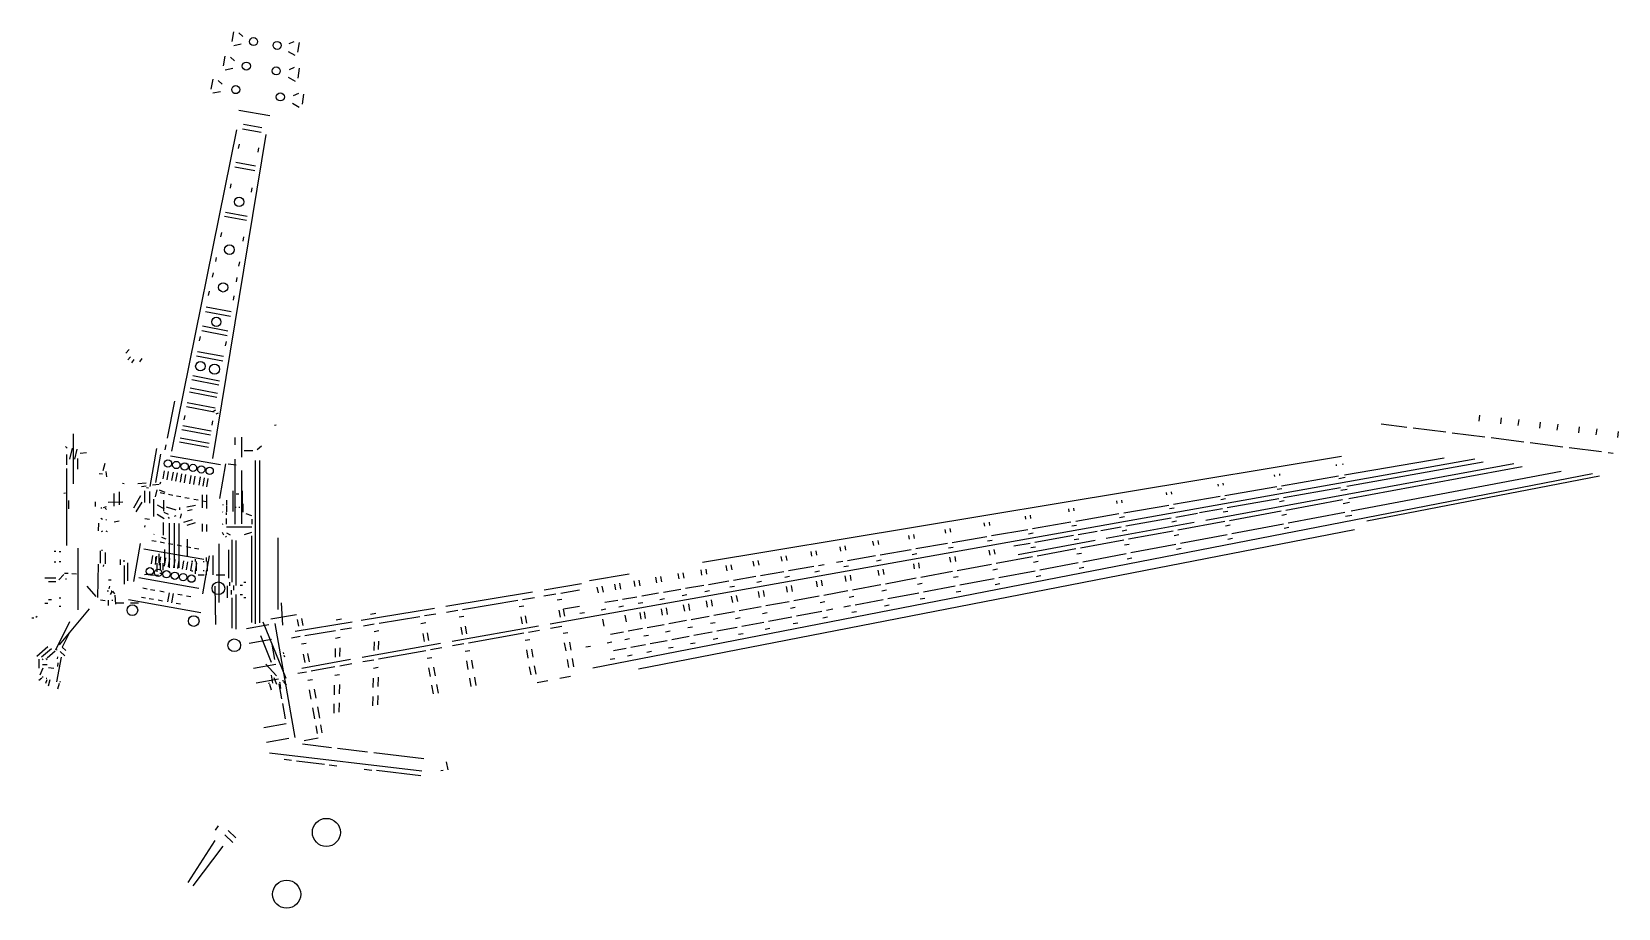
# Model space of a CAD drawing. Header units: metres. Extents: x -2.6 to 28.7, y -4 to 35.3.
# Drawn here: x -2.62 to 28.67, y -4 to 13.3 of the extents above; entities that cross this region are included whole.
import ezdxf

# ---------------------------------------------------------------- set-up
doc = ezdxf.new("R2010")
doc.units = ezdxf.units.M

msp = doc.modelspace()

# ---------------------------------------------------------------- linework, layer by layer
at = {"layer": 'MCD_Layer_0'}
for p, q in [((1.358603, 13.2957), (1.325602, 13.1017)), ((1.547401, 13.200699), (1.4657, 13.271099)), ((1.364901, 13.026402), (1.515001, 13.055901)), ((2.436602, 12.9058), (2.5697, 12.8302)), ((2.551702, 13.0942), (2.451902, 13.0534)), ((2.630798, 12.8892), (2.661098, 13.083599)), ((1.192999, 12.816), (1.16, 12.622)), ((1.199301, 12.5467), (1.349401, 12.5762)), ((1.3818, 12.721001), (1.3001, 12.791401)), ((2.556501, 12.5868), (2.456701, 12.546001)), ((2.635601, 12.381701), (2.665899, 12.5762)), ((0.9505, 12.3563), (0.9175, 12.1623)), ((1.139301, 12.261299), (1.057602, 12.331699)), ((2.441502, 12.398399), (2.574501, 12.3228)), ((0.9568, 12.087), (1.106901, 12.116501)), ((2.640699, 12.0739), (2.5408, 12.0331)), ((2.7197, 11.868801), (2.75, 12.063301)), ((2.079, 11.6348), (1.4685, 11.7425)), ((2.525602, 11.885502), (2.658602, 11.8099)), ((1.423601, 11.360699), (0.1392, 5.0198)), ((0.956402, 4.8757), (2.0058, 11.2659)), ((1.541702, 11.381701), (1.905102, 11.312698)), ((1.919102, 11.398201), (1.559002, 11.466599)), ((1.4618, 10.991501), (1.4792, 11.076401)), ((1.854301, 11.005199), (1.840302, 10.919701)), ((1.793999, 10.639301), (1.404701, 10.7132)), ((1.3873, 10.6283), (1.779999, 10.553699)), ((1.300999, 10.206799), (1.3183, 10.291698)), ((1.7241, 10.2146), (1.709999, 10.129101)), ((1.204399, 9.7356), (1.631901, 9.6544)), ((1.617798, 9.568901), (1.187099, 9.6507)), ((1.1217, 9.331902), (1.104301, 9.247)), ((1.550701, 9.1623), (1.5648, 9.2477)), ((1.021603, 8.843201), (1.0042, 8.758301)), ((0.958603, 8.535801), (0.941801, 8.450899)), ((1.469601, 8.669899), (1.483799, 8.7554)), ((0.870998, 8.092699), (0.887798, 8.1777)), ((1.4179, 8.3605), (1.432701, 8.445801)), ((1.315601, 7.769199), (0.825401, 7.862301)), ((1.370499, 8.086102), (1.355701, 8.000698)), ((0.8085, 7.777302), (1.3009, 7.6838)), ((0.692999, 7.194099), (0.709999, 7.2791)), ((0.733799, 7.399401), (1.235201, 7.304199)), ((1.25, 7.389599), (0.7507, 7.484402)), ((-0.765499, 6.953199), (-0.6985, 7.027802)), ((0.633799, 6.8969), (1.1502, 6.7988)), ((1.164499, 6.8843), (0.6506, 6.9818)), ((1.214199, 7.183399), (1.2001, 7.0979)), ((-0.671, 6.8822), (-0.725, 6.820599)), ((-0.643398, 6.762501), (-0.5994, 6.826302)), ((-0.444798, 6.846699), (-0.493799, 6.7841)), ((0.507601, 6.2652), (1.044502, 6.1633)), ((1.0711, 6.323399), (0.539402, 6.4244)), ((0.556402, 6.5093), (1.085402, 6.408899)), ((0.058201, 5.274399), (0.206699, 6.0082)), ((0.450401, 5.9786), (0.9965, 5.874901)), ((1.030302, 6.077801), (0.4907, 6.1803)), ((0.3995, 5.7239), (0.3825, 5.638901)), ((0.982302, 5.7894), (0.433401, 5.8936)), ((1.004279, 5.826774), (0.945479, 5.791374)), ((1.020078, 5.753973), (1.062778, 5.775474)), ((25.932217, 5.612962), (25.947212, 5.731771)), ((26.365627, 5.679027), (26.350632, 5.560216)), ((26.701881, 5.52213), (26.716877, 5.640941)), ((-1.792821, 4.375674), (-1.792821, 5.361574)), ((0.9067, 5.335499), (0.343201, 5.442499)), ((0.360201, 5.527401), (0.921, 5.421)), ((0.939602, 5.5331), (0.9538, 5.618599)), ((2.2031, 5.5327), (2.170099, 5.5238)), ((23.994854, 5.558412), (24.503914, 5.494336)), ((24.629356, 5.47858), (25.273109, 5.397534)), ((25.398041, 5.381791), (26.041992, 5.30078)), ((27.135277, 5.588296), (27.120277, 5.469487)), ((27.471546, 5.431302), (27.486542, 5.550111)), ((27.904942, 5.497466), (27.889942, 5.378655)), ((28.241196, 5.340571), (28.256191, 5.459382)), ((28.674606, 5.406638), (28.659611, 5.287827)), ((-1.949396, 5.109139), (-1.917284, 5.074363)), ((-1.86782, 4.863042), (-1.81346, 5.075803)), ((-1.73102, 5.058379), (-1.77782, 4.863042)), ((-0.2824, 4.323), (-0.150499, 5.0709)), ((0.0112, 5.0424), (0.031702, 5.143499)), ((0.865799, 5.0898), (0.2945, 5.1982)), ((0.311399, 5.283199), (0.8801, 5.1752)), ((1.395179, 5.143274), (1.395179, 5.289774)), ((1.520179, 5.297574), (1.520179, 4.899674)), ((1.571692, 5.033107), (1.744637, 5.032747)), ((1.827076, 5.05017), (1.9111, 5.126706)), ((26.166924, 5.285035), (26.810581, 5.203975)), ((26.936237, 5.188153), (27.578854, 5.107213)), ((27.705742, 5.091304), (28.346798, 5.010598)), ((-1.9355, 4.952394), (-1.9355, 4.747626)), ((-1.71014, 4.665762), (-1.71014, 4.871827)), ((-1.661396, 4.979539), (-1.538996, 4.993939)), ((-1.173822, 4.776773), (-1.219121, 4.633473)), ((-0.1735, 4.3993), (-0.074299, 4.962)), ((0.117498, 4.9282), (1.107201, 4.7537)), ((0.437579, 4.766373), (0.467578, 4.767373)), ((1.2047, 4.7652), (1.084301, 4.082001)), ((1.415701, 4.743299), (1.258301, 4.7596)), ((1.395179, 3.577374), (1.395179, 4.860474)), ((1.791436, 4.837411), (1.791436, 1.612746)), ((1.881435, 1.630314), (1.881435, 4.837411)), ((7.604599, 1.612223), (25.844044, 4.865087)), ((10.608769, 2.827149), (23.212784, 4.917977)), ((20.541336, 3.656013), (26.614342, 4.773557)), ((23.118786, 4.731217), (23.11441, 4.756034)), ((23.237736, 4.776462), (23.241974, 4.752431)), ((23.277309, 4.552023), (25.238434, 4.889901)), ((26.00808, 4.79917), (23.318325, 4.319412)), ((26.777744, 4.708343), (23.360626, 4.079513)), ((28.475567, 4.994412), (28.575581, 4.981788)), ((-1.935572, 4.673682), (-1.935572, 3.159307)), ((-1.223121, 4.564974), (-1.286722, 4.572673)), ((-1.154922, 4.617373), (-1.141323, 4.514373)), ((-0.829921, 4.385174), (-0.793021, 4.379874)), ((-0.522822, 4.379274), (-0.363322, 4.394874)), ((-0.076821, 4.406474), (-0.092221, 4.367574)), ((-0.003, 4.633301), (-0.031099, 4.469601)), ((0.054201, 4.454599), (0.082302, 4.618299)), ((0.168398, 4.6031), (0.140499, 4.439301)), ((0.225901, 4.424299), (0.2537, 4.5881)), ((0.3377, 4.5732), (0.310999, 4.4093)), ((0.396301, 4.394199), (0.422901, 4.558201)), ((0.5208, 4.541), (0.495901, 4.376699)), ((0.5812, 4.361599), (0.606201, 4.5259)), ((0.701601, 4.5091), (0.677099, 4.3447)), ((0.762499, 4.3297), (0.7871, 4.493999)), ((0.856001, 4.481899), (0.830101, 4.317799)), ((1.520179, 4.636774), (1.520179, 3.584374)), ((8.448524, 0.743774), (28.16378, 4.579467)), ((20.87431, 4.3844), (20.881153, 4.345599)), ((21.902798, 4.521681), (21.897087, 4.554081)), ((21.989616, 4.569484), (21.995243, 4.537576)), ((22.030579, 4.337167), (23.154121, 4.53081)), ((23.162701, 4.48216), (23.285767, 4.504064)), ((27.551136, 4.618271), (23.404106, 3.832916)), ((28.307529, 4.527844), (23.71796, 3.634908)), ((-1.987022, 4.188073), (-1.950721, 4.199274)), ((-0.989132, 3.935826), (-0.989132, 4.179763)), ((-0.896108, 4.214898), (-0.896108, 3.960306)), ((-0.470922, 4.138874), (-0.612622, 3.892474)), ((-0.454122, 4.321574), (-0.359122, 4.333574)), ((-0.385556, 4.006602), (-0.385556, 4.23513)), ((-0.317804, 4.291074), (-0.352364, 4.298059)), ((-0.296492, 4.221091), (-0.296492, 3.990331)), ((-0.105422, 4.363774), (-0.234822, 4.345974)), ((-0.209876, 3.729763), (-0.209876, 4.070178)), ((-0.176721, 4.114474), (-0.141622, 4.255774)), ((-0.105022, 4.257073), (0.009978, 4.211073)), ((-0.086899, 4.1999), (-0.001699, 4.1838)), ((0.081501, 4.167999), (0.166599, 4.151901)), ((0.239201, 4.1381), (0.324301, 4.121901)), ((0.404701, 4.1068), (0.489799, 4.090601)), ((0.582001, 4.073101), (0.667099, 4.056999)), ((0.74578, 4.15917), (0.74578, 3.903211)), ((0.834916, 3.886939), (0.834916, 4.157443)), ((1.346909, 4.238082), (1.346909, 3.827394)), ((1.468948, 4.170331), (1.414588, 4.170331)), ((1.5367, 3.977586), (1.5367, 4.238082)), ((19.772873, 4.154647), (19.764801, 4.200441)), ((19.85725, 4.215727), (19.865219, 4.170524)), ((19.900558, 3.970116), (20.824142, 4.129313)), ((20.788807, 4.329721), (20.78186, 4.369113)), ((20.835136, 4.066976), (20.92738, 4.083443)), ((20.916489, 4.14519), (21.938137, 4.321273)), ((21.980522, 4.08088), (20.959938, 3.89879)), ((21.947964, 4.265532), (22.040321, 4.281919)), ((23.195259, 4.297509), (22.07288, 4.097268)), ((23.328068, 4.264165), (23.205124, 4.241572)), ((-1.895322, 4.044474), (-1.896322, 3.880973)), ((-1.364023, 4.016374), (-1.367622, 3.929474)), ((-1.236236, 3.89853), (-1.252363, 3.884562)), ((-1.150423, 3.917074), (-1.206623, 3.901774)), ((-1.168484, 3.89601), (-1.140476, 3.868938)), ((-1.113721, 4.011774), (-0.823922, 4.021874)), ((-0.446721, 4.014974), (-0.564221, 3.819874)), ((-0.142196, 3.956131), (-0.007771, 3.882762)), ((-0.003092, 3.680082), (-0.142196, 3.767202)), ((-0.017821, 4.053373), (-0.018121, 3.832473)), ((0.0787, 3.76965), (-0.003092, 3.804859)), ((0.032763, 3.922146), (0.222124, 3.862027)), ((0.304564, 3.858499), (0.304564, 3.906882)), ((0.314356, 3.698298), (0.338836, 3.780954)), ((0.612148, 3.946122), (0.44338, 3.913938)), ((0.456052, 3.847483), (0.544468, 3.86433)), ((0.7479, 4.041599), (0.821602, 4.0277)), ((1.159636, 3.961963), (1.141636, 3.955698)), ((1.141636, 3.821419), (1.153805, 3.812058)), ((1.221484, 3.761875), (1.221484, 3.808458)), ((1.226812, 3.962034), (1.226812, 4.050666)), ((1.232932, 3.820987), (1.232932, 3.949506)), ((1.414588, 3.909834), (1.397093, 3.909834)), ((1.487093, 3.909834), (1.468948, 3.909834)), ((1.554844, 3.813282), (1.554844, 3.977586)), ((1.723684, 3.744451), (1.60906, 3.778506)), ((17.844875, 3.822407), (17.834839, 3.879328)), ((17.927216, 3.895616), (17.937305, 3.8384)), ((17.972641, 3.637991), (18.826862, 3.785161)), ((18.791527, 3.985569), (18.782375, 4.037469)), ((18.874924, 4.052772), (18.883968, 4.001464)), ((18.919308, 3.801055), (19.808212, 3.954239)), ((19.820244, 3.885992), (19.912487, 3.902459)), ((19.945045, 3.717807), (20.376038, 3.794717)), ((20.867695, 3.882323), (20.413166, 3.801264)), ((20.97197, 3.830544), (20.879814, 3.813583)), ((22.024128, 3.833596), (21.004528, 3.645893)), ((22.08382, 4.035225), (21.99157, 4.018248)), ((22.131157, 3.766767), (22.03899, 3.749296)), ((23.237682, 4.056919), (22.116379, 3.850574)), ((23.281284, 3.809634), (22.161007, 3.597478)), ((23.374256, 4.002205), (23.251434, 3.978923)), ((-1.300321, 3.443074), (-1.297721, 3.598374)), ((-1.252363, 3.695634), (-1.222196, 3.675906)), ((-1.140476, 3.67281), (-1.154444, 3.65373)), ((-1.154444, 3.444859), (-1.132052, 3.430531)), ((-0.989132, 3.622698), (-0.896108, 3.645163)), ((-0.385556, 3.686563), (-0.296492, 3.675186)), ((-0.384221, 3.518974), (-0.380521, 3.550374)), ((-0.020156, 3.363426), (-0.020156, 3.61089)), ((0.098788, 3.69189), (0.0787, 3.718314)), ((0.099004, 2.716075), (0.099004, 3.59865)), ((0.222124, 3.743227), (0.189004, 3.728611)), ((0.189004, 3.59865), (0.189004, 2.716075)), ((0.288436, 2.716075), (0.288436, 3.589867)), ((0.544468, 3.661651), (0.378436, 3.61053)), ((0.446115, 3.560562), (0.612148, 3.611682)), ((0.74578, 3.58317), (0.74578, 3.433123)), ((0.834916, 3.436362), (0.834916, 3.571795)), ((1.153805, 3.580938), (1.135516, 3.571578)), ((1.221484, 3.575107), (1.221484, 3.687283)), ((1.722173, 3.516859), (1.221484, 3.516859)), ((1.722173, 3.674251), (1.722173, 3.575107)), ((23.469086, 3.464402), (9.350194, 0.717448)), ((15.409042, 3.402754), (15.396349, 3.474742)), ((15.488626, 3.491014), (15.50139, 3.41863)), ((16.182556, 3.535996), (16.17054, 3.604145)), ((16.262974, 3.61953), (16.274887, 3.551972)), ((16.310223, 3.351563), (17.025993, 3.474828)), ((16.990654, 3.675237), (16.979523, 3.738362)), ((17.071957, 3.753747), (17.082985, 3.691213)), ((17.11832, 3.490804), (17.880215, 3.621999)), ((17.894226, 3.542524), (17.986568, 3.55901)), ((18.469719, 3.454722), (18.872463, 3.526549)), ((20.306671, 3.612809), (18.576672, 3.294461)), ((18.839905, 3.711202), (18.932243, 3.727687)), ((18.886528, 3.44678), (18.978783, 3.463758)), ((18.964802, 3.543035), (19.852806, 3.70134)), ((19.898476, 3.442337), (19.011341, 3.279107)), ((19.865898, 3.627086), (19.958054, 3.644046)), ((20.912376, 3.628933), (19.990631, 3.459296)), ((21.020313, 3.556375), (20.928246, 3.538921)), ((22.06884, 3.580008), (21.050163, 3.387085)), ((22.176411, 3.510124), (22.084312, 3.492261)), ((23.418415, 3.751768), (23.295696, 3.727895)), ((-1.222196, 3.440106), (-1.24898, 3.427938)), ((-0.481298, 3.194799), (-0.613201, 2.446899)), ((-0.1663, 3.2346), (-0.2516, 3.249701)), ((-0.211022, 3.376173), (-0.201222, 3.383173)), ((0.0035, 3.2047), (-0.0819, 3.219799)), ((-0.059022, 3.321474), (0.025479, 3.291074)), ((0.165699, 3.1761), (0.0804, 3.1912)), ((0.3382, 3.1457), (0.252901, 3.1607)), ((0.446115, 3.280554), (0.446115, 2.953675)), ((1.073079, 3.186874), (1.073079, 2.034673)), ((1.135516, 3.421602), (1.167196, 3.37005)), ((1.222204, 3.33189), (1.202259, 3.319074)), ((1.221484, 3.404682), (1.296652, 3.368754)), ((1.336684, 2.435347), (1.336684, 3.268098)), ((1.404364, 3.25233), (1.404364, 2.367666)), ((1.575725, 3.374227), (1.722173, 3.417714)), ((1.723684, 1.638162), (1.723684, 3.347514)), ((2.240378, 1.896774), (2.240378, 3.307973)), ((13.342575, 3.046706), (13.327434, 3.132581)), ((13.419884, 3.147866), (13.434922, 3.062582)), ((13.989061, 3.158058), (13.974631, 3.239895)), ((14.067064, 3.255279), (14.081408, 3.173935)), ((14.693292, 3.279389), (14.679626, 3.356893)), ((14.772075, 3.372178), (14.785637, 3.295266)), ((14.820974, 3.094859), (15.44438, 3.202344)), ((15.536726, 3.218222), (16.217896, 3.335588)), ((16.233627, 3.246364), (16.325871, 3.262832)), ((16.749554, 3.14796), (17.073452, 3.205681)), ((18.354202, 3.253508), (16.841171, 2.975041)), ((17.04089, 3.390331), (17.133133, 3.406798)), ((17.089252, 3.116062), (17.181408, 3.133022)), ((17.165691, 3.222148), (17.926788, 3.357872)), ((17.941757, 3.272982), (18.034008, 3.28996)), ((18.019127, 3.374357), (18.398354, 3.441936)), ((18.919086, 3.26213), (18.066566, 3.105308)), ((19.02895, 3.179248), (18.936783, 3.161777)), ((19.945118, 3.177816), (19.0588, 3.009959)), ((20.007336, 3.364558), (19.915268, 3.347104)), ((20.958096, 3.369633), (20.037186, 3.19527)), ((21.06654, 3.294217), (20.97456, 3.276273)), ((-2.144372, 3.036402), (-2.177276, 3.036402)), ((-2.177276, 2.832282), (-2.146173, 2.832282)), ((-2.043788, 2.832282), (-2.078421, 2.832282)), ((-2.07662, 3.036402), (-2.043788, 3.036402)), ((-1.71014, 3.10365), (-1.71014, 1.889658)), ((-1.263812, 2.810539), (-1.263812, 3.05001)), ((-1.229396, 3.05001), (-1.229396, 3.073986)), ((-1.16798, 3.016674), (-1.16798, 2.795203)), ((-0.864572, 2.77785), (-0.864572, 2.880306)), ((-0.79682, 2.831346), (-0.79682, 2.864682)), ((0.7764, 2.877499), (-0.405098, 3.085899)), ((-0.253, 2.794899), (-0.2271, 2.959)), ((-0.1595, 2.9471), (-0.184099, 2.782799)), ((-0.17618, 2.936394), (-0.17618, 2.807586)), ((-0.1085, 2.995578), (-0.1085, 2.807586)), ((-0.0987, 2.7677), (-0.0742, 2.9321)), ((0.021702, 2.9151), (-0.003201, 2.7509)), ((0.009075, 2.807586), (0.009075, 3.080539)), ((0.082102, 2.7358), (0.107, 2.900099)), ((0.206699, 2.8825), (0.179998, 2.718599)), ((0.2652, 2.703499), (0.292, 2.8675)), ((0.3771, 2.852501), (0.349201, 2.6887)), ((0.517302, 3.1141), (0.431801, 3.1292)), ((0.434502, 2.6737), (0.4624, 2.837399)), ((0.5207, 2.658501), (0.548801, 2.822201)), ((0.559876, 2.838978), (0.534748, 2.838978)), ((0.6756, 3.086201), (0.593401, 3.1007)), ((0.603796, 2.887434), (0.603796, 2.838978)), ((0.624748, 2.838978), (0.624748, 2.659266)), ((0.7535, 2.2059), (0.885302, 2.9538)), ((0.760756, 2.838978), (0.785884, 2.838978)), ((0.829803, 2.838978), (0.829803, 2.922138)), ((0.850756, 2.659266), (0.850756, 2.838978)), ((0.951485, 2.957778), (0.951485, 2.576826)), ((1.259501, 3.071322), (1.259501, 2.509146)), ((11.628241, 2.751225), (11.611205, 2.847835)), ((11.703639, 2.863219), (11.72057, 2.7672)), ((12.182364, 2.8468), (12.165954, 2.939863)), ((12.258386, 2.955249), (12.274709, 2.862677)), ((12.771104, 2.948174), (12.755337, 3.037594)), ((12.84777, 3.052979), (12.863433, 2.964149)), ((13.2575, 2.825471), (13.377913, 2.846297)), ((13.47026, 2.862174), (14.024399, 2.95765)), ((14.042389, 2.855623), (14.134648, 2.871993)), ((14.116745, 2.973527), (14.728628, 3.078982)), ((14.74589, 2.981091), (14.838148, 2.997461)), ((15.460912, 3.108591), (15.553153, 3.125058)), ((15.510818, 2.825557), (15.49347, 2.92394)), ((15.585713, 2.940408), (15.602973, 2.842517)), ((16.282768, 2.967664), (16.266186, 3.061713)), ((16.358429, 3.078181), (16.374924, 2.984623)), ((17.121811, 2.931412), (16.407486, 2.799973)), ((17.233223, 2.839156), (17.141155, 2.821704)), ((17.974316, 3.08833), (17.213966, 2.948372)), ((18.085045, 3.000525), (17.992878, 2.983054)), ((18.966633, 2.992489), (18.114895, 2.831237)), ((19.076927, 2.907145), (18.984848, 2.889183)), ((20.054462, 3.09728), (19.962463, 3.079433)), ((-2.146173, 2.51217), (-2.358141, 2.51217)), ((-1.987722, 2.583673), (-2.080822, 2.480374)), ((-1.901823, 2.606673), (-1.971822, 2.604273)), ((-1.734521, 2.592573), (-1.824823, 2.599373)), ((-1.311222, 2.790774), (-1.318122, 2.130173)), ((-1.203422, 2.775173), (-1.206222, 2.744374)), ((-0.790483, 2.396106), (-0.790483, 2.760139)), ((-0.722732, 2.461123), (-0.722732, 2.813634)), ((-0.504299, 2.5231), (0.485401, 2.3486)), ((-0.24638, 2.591082), (-0.39722, 2.57733)), ((-0.119444, 2.570778), (-0.26618, 2.566746)), ((-0.154076, 2.807586), (-0.154076, 2.640114)), ((-0.024764, 2.604186), (-0.091724, 2.603178)), ((-0.086395, 2.807586), (-0.086395, 2.671506)), ((-0.024764, 2.672442), (-0.024764, 2.807586)), ((0.534748, 2.659266), (0.559876, 2.659266)), ((0.603796, 2.659266), (0.603796, 2.598714)), ((0.6341, 2.807199), (0.606001, 2.643499)), ((0.666148, 2.576826), (0.785884, 2.576826)), ((0.785884, 2.659266), (0.760756, 2.659266)), ((0.829803, 2.576826), (0.829803, 2.659266)), ((1.019164, 2.576826), (1.19182, 2.576826)), ((9.166688, 2.588001), (8.384839, 2.458264)), ((9.711766, 2.421015), (9.69263, 2.529541)), ((9.785161, 2.544944), (9.804193, 2.437009)), ((10.150497, 2.49665), (10.131847, 2.602418)), ((10.22428, 2.617803), (10.242844, 2.512527)), ((10.600768, 2.574218), (10.582604, 2.677227)), ((10.675056, 2.692513), (10.693114, 2.590094)), ((11.097163, 2.659716), (11.079538, 2.759671)), ((11.171988, 2.774958), (11.189491, 2.675691)), ((11.224829, 2.475282), (11.663578, 2.550818)), ((11.755907, 2.566792), (12.217718, 2.646294)), ((12.237566, 2.533729), (12.329807, 2.550197)), ((12.310046, 2.662269), (12.806441, 2.747766)), ((12.825699, 2.63855), (12.917941, 2.655018)), ((12.89877, 2.763741), (13.013192, 2.783409)), ((13.39658, 2.74043), (13.488822, 2.756898)), ((13.448483, 2.446071), (13.429139, 2.555779)), ((13.521381, 2.572248), (13.540639, 2.463031)), ((14.093667, 2.56481), (14.074947, 2.670973)), ((14.167207, 2.687343), (14.185822, 2.58177)), ((14.82905, 2.509467), (14.218381, 2.39712)), ((14.796491, 2.694118), (14.778448, 2.79644)), ((14.870708, 2.812809), (14.888645, 2.71108)), ((15.543378, 2.640905), (14.921204, 2.526427)), ((15.656232, 2.540477), (15.564145, 2.523123)), ((16.315331, 2.783012), (15.635533, 2.657865)), ((16.427471, 2.686622), (16.335403, 2.669168)), ((17.171005, 2.652415), (16.457321, 2.517333)), ((17.282803, 2.557994), (17.190804, 2.540148)), ((18.022728, 2.813767), (17.263073, 2.669868)), ((18.133873, 2.723597), (18.041779, 2.705733)), ((-2.290388, 2.444418), (-2.1407, 2.444418)), ((-1.954822, 2.501473), (-1.934822, 2.502173)), ((-1.345521, 2.149173), (-1.526123, 2.352973)), ((-1.130972, 2.262762), (-1.102172, 2.262762)), ((-1.102172, 2.480706), (-1.049684, 2.480706)), ((-1.082422, 2.351773), (-1.097322, 2.301273)), ((-1.066822, 2.192273), (-1.022321, 2.253874)), ((-1.049684, 2.261034), (-1.035788, 2.261034)), ((-1.022321, 2.253874), (-0.983922, 2.205173)), ((-0.4275, 2.318699), (-0.342699, 2.303699)), ((-0.275099, 2.2918), (-0.189699, 2.2768)), ((-0.0938, 2.2598), (-0.008499, 2.2448)), ((0.090302, 2.2224), (0.0611, 2.0426)), ((0.146301, 2.027599), (0.1756, 2.2073)), ((0.261499, 2.1972), (0.346901, 2.1821)), ((0.485401, 2.3486), (0.677198, 2.3148)), ((0.991078, 2.357074), (1.005179, 1.597574)), ((1.244452, 2.125314), (1.244452, 2.361763)), ((1.289597, 2.361763), (1.289597, 2.435347)), ((1.314652, 2.277523), (1.314652, 2.192994)), ((1.36318, 2.367666), (1.36318, 2.277523)), ((1.404364, 2.192994), (1.404364, 1.505322)), ((1.539364, 2.367666), (1.494364, 2.367666)), ((1.494364, 2.192994), (1.539364, 2.192994)), ((1.562116, 2.435347), (1.606899, 2.435347)), ((7.256066, 2.236689), (5.549803, 1.953597)), ((7.483292, 2.163127), (7.722148, 2.202706)), ((8.227641, 2.397849), (7.491967, 2.275745)), ((7.814696, 2.21801), (8.188895, 2.280132)), ((8.557363, 2.222135), (8.536959, 2.337849)), ((8.629392, 2.353233), (8.649709, 2.238011)), ((8.903667, 2.281775), (8.883628, 2.395423)), ((8.976177, 2.410726), (8.996095, 2.297769)), ((9.284655, 2.34743), (9.26505, 2.458615)), ((9.357483, 2.474), (9.376984, 2.363406)), ((9.412338, 2.1629), (9.747103, 2.220608)), ((9.83953, 2.2366), (10.185835, 2.296243)), ((10.278181, 2.312119), (10.636106, 2.373809)), ((10.657603, 2.251889), (10.749846, 2.268357)), ((10.728452, 2.389687), (11.132501, 2.459306)), ((11.153478, 2.340341), (11.245719, 2.356809)), ((11.683999, 2.435003), (11.776241, 2.451471)), ((11.73757, 2.13119), (11.716558, 2.250353)), ((11.8088, 2.26682), (11.829724, 2.14815)), ((12.290598, 2.232968), (12.270124, 2.349078)), ((12.362366, 2.365545), (12.382752, 2.249928)), ((12.87814, 2.341138), (12.858257, 2.453898)), ((12.9505, 2.470366), (12.970296, 2.358097)), ((13.481043, 2.26142), (13.002854, 2.173447)), ((14.126225, 2.380158), (13.573198, 2.27838)), ((14.240382, 2.272344), (14.148314, 2.254889)), ((14.880328, 2.218653), (14.270232, 2.103055)), ((14.942545, 2.405394), (14.850478, 2.38794)), ((15.593995, 2.353833), (14.972396, 2.236106)), ((15.707179, 2.251534), (15.615197, 2.233589)), ((16.365253, 2.49988), (15.686082, 2.371188)), ((16.47776, 2.401422), (16.385777, 2.383475)), ((-2.358141, 2.016162), (-2.298451, 2.016162)), ((-2.2307, 2.083914), (-2.290388, 2.083914)), ((-2.078421, 2.12481), (-2.046452, 2.12481)), ((-2.046452, 1.956114), (-2.078421, 1.956114)), ((-2.069522, 1.199973), (-1.480422, 1.904373)), ((-1.263812, 2.08665), (-1.16798, 2.073906)), ((-1.102316, 1.97541), (-1.102316, 2.081178)), ((-1.035788, 2.07981), (-1.015484, 2.07981)), ((-0.976321, 2.178773), (-0.963422, 1.999074)), ((-0.965516, 2.027107), (-0.799844, 2.027107)), ((0.719101, 1.8312), (-0.709101, 2.083)), ((-0.673052, 2.027107), (-0.511772, 2.027107)), ((-0.371901, 2.118999), (-0.454397, 2.1335)), ((-0.2174, 2.0918), (-0.3029, 2.1068)), ((-0.036699, 2.0599), (-0.122002, 2.0749)), ((0.3155, 1.9978), (0.230101, 2.0128)), ((0.433201, 2.1669), (0.518501, 2.1519)), ((1.336684, 1.524978), (1.336684, 2.125314)), ((1.606899, 2.125314), (1.562116, 2.125314)), ((2.302101, 2.0282), (2.326, 1.5826)), ((5.326934, 1.916636), (3.882213, 1.676921)), ((5.561663, 1.844296), (5.786303, 1.881572)), ((5.878834, 1.896974), (6.97088, 2.078055)), ((6.993002, 1.952592), (7.085447, 1.968486)), ((7.063411, 2.093458), (7.300593, 2.132741)), ((7.743455, 2.08187), (7.835898, 2.097765)), ((7.778792, 1.881462), (7.803225, 1.742899)), ((8.186626, 1.951724), (7.871236, 1.897357)), ((7.895564, 1.759384), (7.871236, 1.897357)), ((8.616299, 1.88789), (8.708541, 1.904358)), ((8.685046, 2.037603), (8.939005, 2.081367)), ((8.962238, 1.9496), (9.05458, 1.966084)), ((9.031432, 2.097361), (9.319992, 2.147022)), ((9.342844, 2.017423), (9.435086, 2.033891)), ((9.769504, 2.093568), (9.861844, 2.110052)), ((9.824932, 1.779217), (9.802063, 1.908916)), ((9.894403, 1.925401), (9.917185, 1.796194)), ((10.207801, 2.171663), (10.300043, 2.188131)), ((10.262778, 1.859873), (10.24036, 1.987013)), ((10.332603, 2.00348), (10.354934, 1.876834)), ((10.712146, 1.942561), (10.690163, 2.067238)), ((10.782404, 2.083707), (10.804301, 1.959521)), ((11.207552, 2.033671), (11.186036, 2.15569)), ((11.278277, 2.172158), (11.299706, 2.050632)), ((11.770128, 1.946538), (11.332265, 1.865979)), ((12.323157, 2.048318), (11.862284, 1.963498)), ((12.438945, 1.931245), (12.346877, 1.913793)), ((12.9107, 2.156487), (12.415312, 2.065277)), ((13.025968, 2.042368), (12.933899, 2.024916)), ((13.18463, 1.89752), (13.055818, 1.87308)), ((13.533554, 1.963614), (13.400506, 1.938428)), ((13.59579, 2.150256), (13.503704, 2.132901)), ((14.178146, 2.085701), (13.625622, 1.981067)), ((14.292581, 1.976311), (14.2006, 1.958365)), ((14.994136, 2.112808), (14.902155, 2.094864)), ((-2.618322, 1.731174), (-2.578422, 1.732574)), ((-2.535322, 1.740773), (-2.509523, 1.764973)), ((-2.1407, 1.101114), (-1.86782, 1.657386)), ((1.615131, 1.521078), (2.05731, 1.599047)), ((2.400557, 0.531018), (1.949188, 1.64349)), ((2.600805, 1.790024), (2.095401, 1.700908)), ((2.577562, -0.631601), (2.180411, 1.620752)), ((3.700285, 1.646771), (2.578855, 1.460711)), ((2.617076, 1.697748), (2.640309, 1.565981)), ((2.732742, 1.581365), (2.709352, 1.714019)), ((3.388328, 1.690057), (3.490921, 1.707132)), ((3.927313, 1.573176), (4.138935, 1.608256)), ((4.064907, 1.80235), (4.167519, 1.819325)), ((4.232945, 1.623919), (5.035034, 1.75692)), ((5.059293, 1.619344), (5.15172, 1.635336)), ((5.127565, 1.772323), (5.350925, 1.809372)), ((5.674247, 1.267991), (7.3769, 1.571566)), ((5.809728, 1.748721), (5.902172, 1.764614)), ((7.028339, 1.752184), (7.053554, 1.609188)), ((7.145894, 1.625673), (7.120784, 1.768078)), ((8.28656, 1.829022), (8.194574, 1.8126)), ((8.672838, 1.567237), (8.648857, 1.703239)), ((9.110703, 1.647796), (9.087138, 1.781434)), ((9.375403, 1.83277), (9.398672, 1.700806)), ((9.490828, 1.717767), (9.467646, 1.849239)), ((9.857491, 1.594565), (9.523387, 1.533114)), ((10.295338, 1.675221), (9.949744, 1.611543)), ((10.744705, 1.75791), (10.387492, 1.692182)), ((10.861953, 1.632566), (10.769884, 1.615113)), ((11.24011, 1.849021), (10.836861, 1.77487)), ((11.356889, 1.726334), (11.264821, 1.708881)), ((11.824203, 1.63987), (11.386739, 1.557046)), ((11.886421, 1.826611), (11.794353, 1.809158)), ((12.376728, 1.744504), (11.916271, 1.657321)), ((12.492759, 1.626054), (12.400761, 1.608207)), ((12.963749, 1.855628), (12.468795, 1.761956)), ((13.079243, 1.740231), (12.987261, 1.722285)), ((13.648561, 1.850973), (13.55658, 1.833029)), ((-1.881428, 1.425258), (-2.015491, 1.152018)), ((2.10977, 1.301536), (1.667591, 1.223568)), ((2.108453, 0.849546), (1.899004, 1.376226)), ((2.504078, 1.337148), (2.675648, 1.365572)), ((2.768097, 1.380858), (3.375126, 1.481598)), ((3.372435, 1.328708), (3.466553, 1.344897)), ((3.469151, 1.497162), (3.691116, 1.534065)), ((4.132797, 1.253198), (4.129879, 1.087776)), ((4.136378, 1.460365), (4.230398, 1.476538)), ((4.223893, 1.104557), (4.226801, 1.269467)), ((5.09463, 1.418936), (5.121841, 1.264615)), ((5.21418, 1.2811), (5.187057, 1.434928)), ((5.845065, 1.548311), (5.871512, 1.398326)), ((5.963852, 1.414811), (5.93751, 1.564206)), ((7.086112, 1.424538), (5.996411, 1.23016)), ((7.203857, 1.296945), (7.111604, 1.279967)), ((7.397405, 1.480036), (7.178453, 1.441023)), ((7.835783, 1.558248), (7.617045, 1.519171)), ((7.952816, 1.434693), (7.860563, 1.417716)), ((9.051007, 1.446167), (8.797552, 1.399547)), ((9.169899, 1.312074), (9.077715, 1.294703)), ((9.431231, 1.516154), (9.143262, 1.463144)), ((9.549677, 1.384016), (9.457608, 1.366563)), ((9.91332, 1.27795), (9.579527, 1.214726)), ((9.975636, 1.464707), (9.883469, 1.447238)), ((10.350766, 1.36087), (10.005486, 1.29542)), ((10.413002, 1.547514), (10.320933, 1.530063)), ((10.799734, 1.445825), (10.442852, 1.378225)), ((10.917138, 1.319593), (10.825156, 1.301648)), ((11.294671, 1.539594), (10.891803, 1.463277)), ((11.411657, 1.415727), (11.319659, 1.39788)), ((11.940721, 1.518661), (11.848722, 1.500814)), ((-2.298451, 1.156698), (-2.5187, 0.96813)), ((-2.424452, 0.959706), (-2.2307, 1.12545)), ((-2.1551, 1.071738), (-2.314219, 0.935586)), ((-2.129522, 1.104473), (-2.129222, 1.094474)), ((-2.037308, 0.95373), (-2.126732, 0.468882)), ((-2.109722, 0.918473), (-2.104421, 0.958673)), ((-1.963436, 0.980514), (-2.056891, 1.067562)), ((-2.015491, 1.152018), (-1.944139, 1.08549)), ((2.179003, 0.908895), (2.126058, 1.209161)), ((2.338679, 1.043773), (2.349578, 1.017473)), ((2.353679, 0.994273), (2.364879, 0.961273)), ((2.702494, 1.213321), (2.794839, 1.229198)), ((2.73783, 1.012914), (2.767472, 0.844807)), ((2.859731, 0.861176), (2.830175, 1.02879)), ((3.368837, 1.121638), (3.36583, 0.951531)), ((3.45996, 0.968231), (3.462858, 1.137811)), ((3.901235, 0.951704), (5.443889, 1.226864)), ((5.1544, 1.079965), (4.220623, 0.913487)), ((5.27402, 0.941737), (5.181767, 0.924758)), ((5.467546, 1.135891), (5.246739, 1.09645)), ((5.904071, 1.213674), (5.683445, 1.174366)), ((6.022962, 1.079583), (5.930708, 1.062606)), ((7.172624, 0.933907), (7.144163, 1.095316)), ((7.236416, 1.112293), (7.264791, 0.951376)), ((7.920888, 1.075594), (7.893122, 1.233065)), ((7.985375, 1.250043), (8.013055, 1.093064)), ((8.401796, 1.166751), (8.310101, 1.149369)), ((8.824503, 1.246703), (8.732434, 1.229251)), ((9.107565, 1.125414), (8.854353, 1.077415)), ((9.226578, 0.990633), (9.13448, 0.972769)), ((9.487441, 1.197373), (9.199732, 1.142884)), ((9.606026, 1.064445), (9.514027, 1.046599)), ((10.031602, 1.147305), (9.939523, 1.129342)), ((10.468586, 1.232277), (10.376587, 1.21443)), ((-2.476364, 0.916219), (-2.476364, 0.73305)), ((-2.396732, 0.73305), (-2.46146, 0.601002)), ((-2.408611, 0.897786), (-2.39162, 0.919458)), ((-2.313787, 0.800802), (-2.408611, 0.800802)), ((-2.340644, 0.929611), (-2.313787, 0.900666)), ((-2.290521, 0.748673), (-2.180122, 0.739173)), ((-2.101121, 0.768673), (-2.096921, 0.838874)), ((1.753113, 0.738549), (2.195292, 0.816518)), ((2.002324, 0.817578), (2.2117, 0.585954)), ((2.800032, 0.660154), (2.628844, 0.629563)), ((2.707062, 0.738805), (3.670662, 0.910642)), ((3.362559, 0.760461), (2.89229, 0.676523)), ((3.694729, 0.81964), (3.456573, 0.777242)), ((4.12651, 0.896689), (3.910118, 0.858127)), ((4.217726, 0.74736), (4.123602, 0.730052)), ((5.244541, 0.56875), (5.214326, 0.740107)), ((5.306579, 0.757085), (5.336707, 0.586221)), ((5.992805, 0.710438), (5.963267, 0.877954)), ((6.055521, 0.89493), (6.084972, 0.727907)), ((7.231074, 0.60242), (7.202474, 0.764618)), ((7.294641, 0.782088), (7.323171, 0.620284)), ((7.978679, 0.747849), (7.950739, 0.906305)), ((8.042905, 0.923775), (8.070758, 0.765812)), ((8.881495, 0.923491), (8.789495, 0.905643)), ((-2.479244, 0.498978), (-2.420277, 0.547218)), ((-2.39666, 0.55125), (-2.40062, 0.571338)), ((-2.321924, 0.50301), (-2.345541, 0.434682)), ((-2.319763, 0.531738), (-2.333733, 0.535194)), ((-2.290244, 0.387306), (-2.253451, 0.51309)), ((-2.10038, 0.330426), (-2.067404, 0.438354)), ((-2.047604, 0.454122), (-2.056459, 0.476082)), ((2.24775, 0.519007), (1.805572, 0.441039)), ((2.06122, 0.42849), (2.070076, 0.45045)), ((2.113997, 0.304794), (2.08102, 0.412722)), ((2.140276, 0.443322), (2.112268, 0.594882)), ((2.153668, 0.54909), (2.206516, 0.42345)), ((2.316481, 0.12922), (2.264021, 0.426731)), ((2.264189, 0.461178), (2.28154, 0.45405)), ((2.278084, 0.436266), (2.288525, 0.336834)), ((2.338421, 0.478026), (2.34058, 0.498546)), ((2.406244, 0.400194), (2.353684, 0.473778)), ((2.921844, 0.508909), (2.829691, 0.49195)), ((2.954404, 0.324258), (2.986685, 0.141182)), ((3.352907, 0.21053), (3.356276, 0.398165)), ((3.453636, 0.60674), (3.359611, 0.589451)), ((3.450285, 0.415553), (3.447043, 0.228347)), ((4.11709, 0.355227), (4.120268, 0.538767)), ((4.214375, 0.556172), (4.211129, 0.373027)), ((5.304692, 0.227612), (5.274391, 0.399463)), ((5.366557, 0.416933), (5.396789, 0.245477)), ((6.052297, 0.373042), (6.022655, 0.54115)), ((6.114821, 0.558619), (6.144377, 0.391005)), ((7.354006, 0.45117), (7.562126, 0.491725)), ((7.800097, 0.538052), (8.008234, 0.578509)), ((2.385714, -0.263422), (2.332768, 0.036846)), ((2.894617, 0.12373), (2.862249, 0.307298)), ((3.346607, -0.153395), (3.349836, 0.03503)), ((3.443972, 0.052847), (3.440656, -0.135084)), ((4.110785, -0.004635), (4.114017, 0.179728)), ((4.208057, 0.197527), (4.20485, 0.013576)), ((2.96248, -0.261133), (2.924467, -0.045557)), ((3.016535, -0.028105), (3.055988, -0.251854)), ((1.959824, -0.433765), (2.402002, -0.355798)), ((2.986703, -0.398514), (3.014227, -0.554605)), ((3.078684, -0.380569), (3.106503, -0.538335)), ((2.454461, -0.653307), (2.012282, -0.731276)), ((2.7236, -0.758978), (3.292229, -0.826868)), ((3.030497, -0.646881), (2.75219, -0.695954)), ((3.414948, -0.841581), (4.004509, -0.911872)), ((4.12723, -0.926587), (5.113456, -1.044318)), ((5.073948, -1.298236), (2.072621, -0.939866)), ((2.505165, -1.085977), (2.36151, -1.068861)), ((3.154079, -1.16347), (2.606716, -1.098126)), ((3.247631, -1.174594), (3.396802, -1.192464)), ((5.592233, -1.267775), (5.565108, -1.113946)), ((3.939487, -1.257211), (4.088659, -1.275078)), ((5.054755, -1.390369), (4.182211, -1.286201)), ((5.499956, -1.284045), (5.453768, -1.29219)), ((1.062016, -2.372927), (1.000205, -2.461203)), ((1.407468, -2.614816), (1.255345, -2.464447)), ((0.465563, -3.490174), (0.999922, -2.665759)), ((1.153517, -2.77322), (0.561582, -3.557322)), ((1.193536, -2.552722), (1.345656, -2.703091))]:
    msp.add_line(p, q, dxfattribs=at)
for centre, radius in [((1.756102, 13.1012), 0.07913), ((2.222401, 13.025299), 0.07914), ((1.6143, 12.617599), 0.07914), ((2.2034, 12.5217), 0.079226), ((1.4048, 12.152599), 0.079126), ((2.285301, 12.008801), 0.079141), ((1.4722, 9.936699), 0.09195), ((1.2817, 8.9944), 0.096081), ((1.1574, 8.249699), 0.090448), ((1.022701, 7.569599), 0.09042), ((0.708199, 6.6954), 0.0938), ((0.9879, 6.636799), 0.099091), ((0.069, 4.774), 0.072076), ((0.2335, 4.745499), 0.072172), ((0.397999, 4.716499), 0.072172), ((0.5625, 4.6875), 0.072198), ((0.726999, 4.658501), 0.072104), ((0.891399, 4.629499), 0.072172), ((-0.2885, 2.647301), 0.072199), ((-0.124001, 2.618299), 0.071982), ((0.040501, 2.589199), 0.07227), ((0.204901, 2.5602), 0.072296), ((0.3694, 2.5312), 0.072295), ((0.534, 2.5028), 0.072077), ((1.0625, 2.3125), 0.125), ((-0.632601, 1.8791), 0.105374), ((0.576302, 1.666), 0.10537), ((1.375, 1.1875), 0.125), ((3.1934, -2.50482), 0.276935), ((2.409406, -3.725201), 0.276935)]:
    msp.add_circle(centre, radius, dxfattribs=at)

doc.saveas('drawing.dxf')
